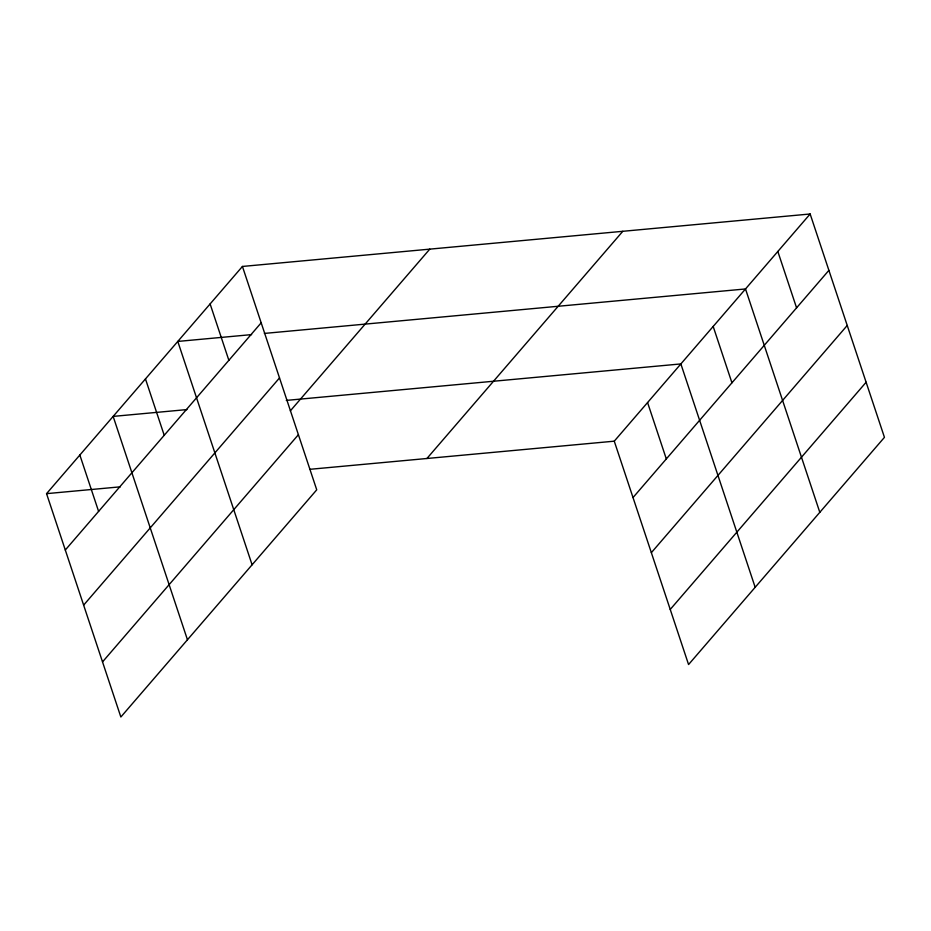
<?xml version="1.0" encoding="UTF-8"?>
<svg xmlns="http://www.w3.org/2000/svg" width="931" height="931" viewBox="0 0 931 931"><rect width="100%" height="100%" fill="white"/><g stroke="black" fill="none" stroke-linecap="round" stroke-linejoin="round"><path stroke-width="1.4" d="M242.432 266.452L316.738 489.822L120.855 717.01L46.55 493.651L242.432 266.452L810.145 213.99L884.45 437.349L688.568 664.548L614.262 441.178L810.145 213.99M65.298 550.023L261.18 322.824M83.639 605.127L279.509 377.928M290.321 410.885L429.773 249.136M102.526 661.906L298.397 434.707M426.922 458.494L622.804 231.295M633.022 497.55L828.893 270.351M651.351 552.665L847.233 325.466M670.239 609.433L866.121 382.245M251.591 334.613L177.786 341.433L252.092 564.791M264.369 333.426L745.51 288.959L819.804 512.329M186.956 409.582L113.151 416.401L187.457 639.772M286.306 400.4L680.864 363.928L755.169 587.298M46.55 493.651L120.355 486.832M309.674 469.329L614.262 441.178M777.827 251.475L796.575 307.847M713.181 326.444L731.941 382.816M647.569 402.553L666.317 458.925M210.115 303.937L228.863 360.309M145.469 378.917L164.217 435.289M79.845 455.026L98.605 511.398"/></g></svg>
